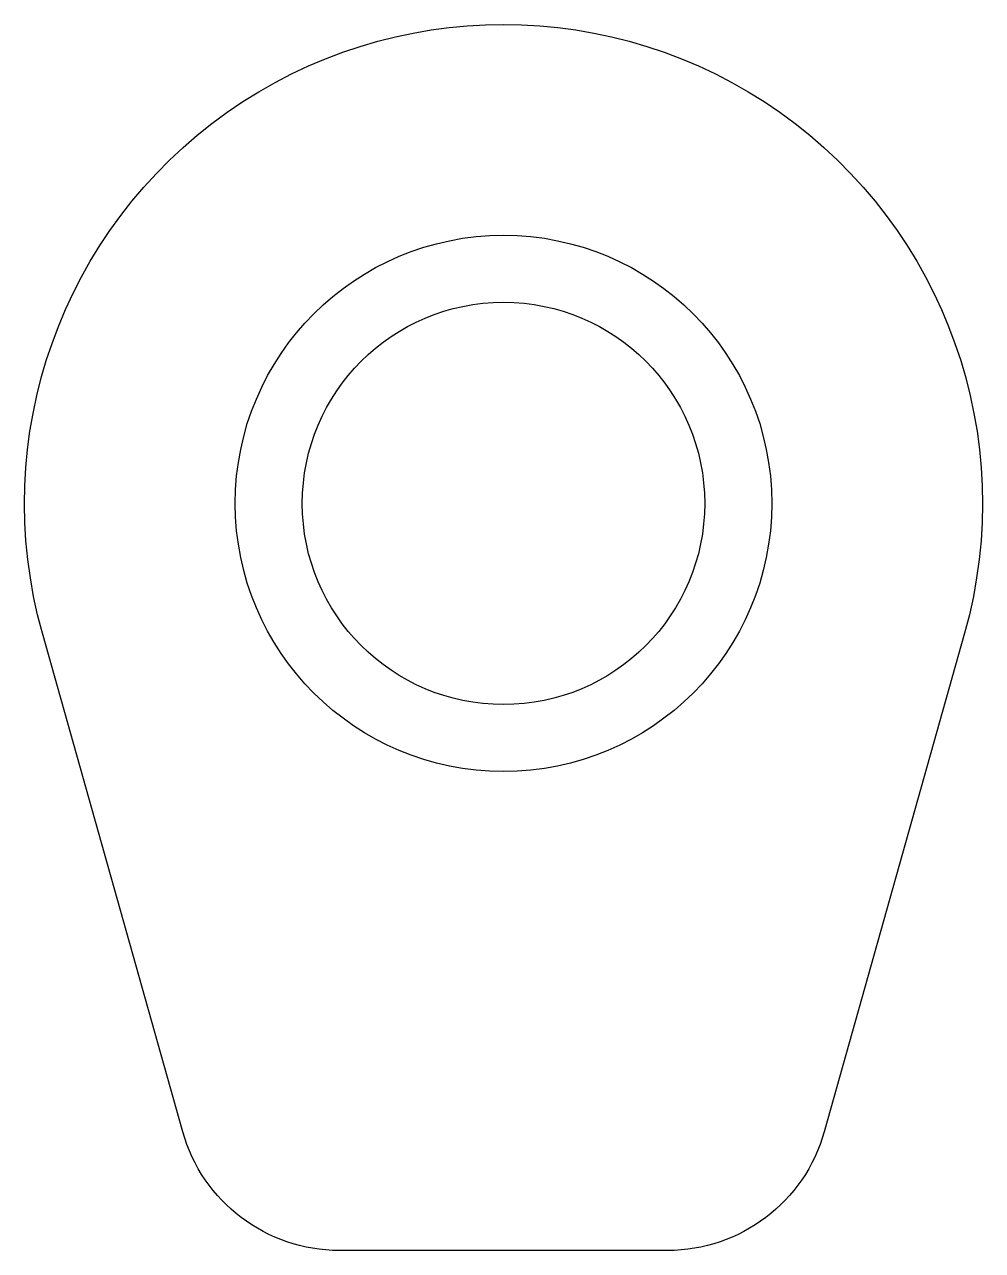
# Model space of a CAD drawing. Header units: millimetres. Extents: x -25 to 25, y -39 to 25.
import ezdxf

# ---------------------------------------------------------------- set-up
doc = ezdxf.new("R2010")
doc.units = ezdxf.units.MM
doc.layers.get('0').update_dxf_attribs({"linetype": 'CONTINUOUS'})

msp = doc.modelspace()

# ---------------------------------------------------------------- linework, layer by layer
msp.add_lwpolyline([(16.744, -32.802, -0.336), (8.561, -39), (-8.561, -39, -0.336), (-16.744, -32.802), (-24.066, -6.769, -1.320096), (24.066, -6.769)], format="xyb", close=True)
for radius in [14, 10.5]:
    msp.add_circle((0, 0), radius)

doc.saveas('drawing.dxf')
